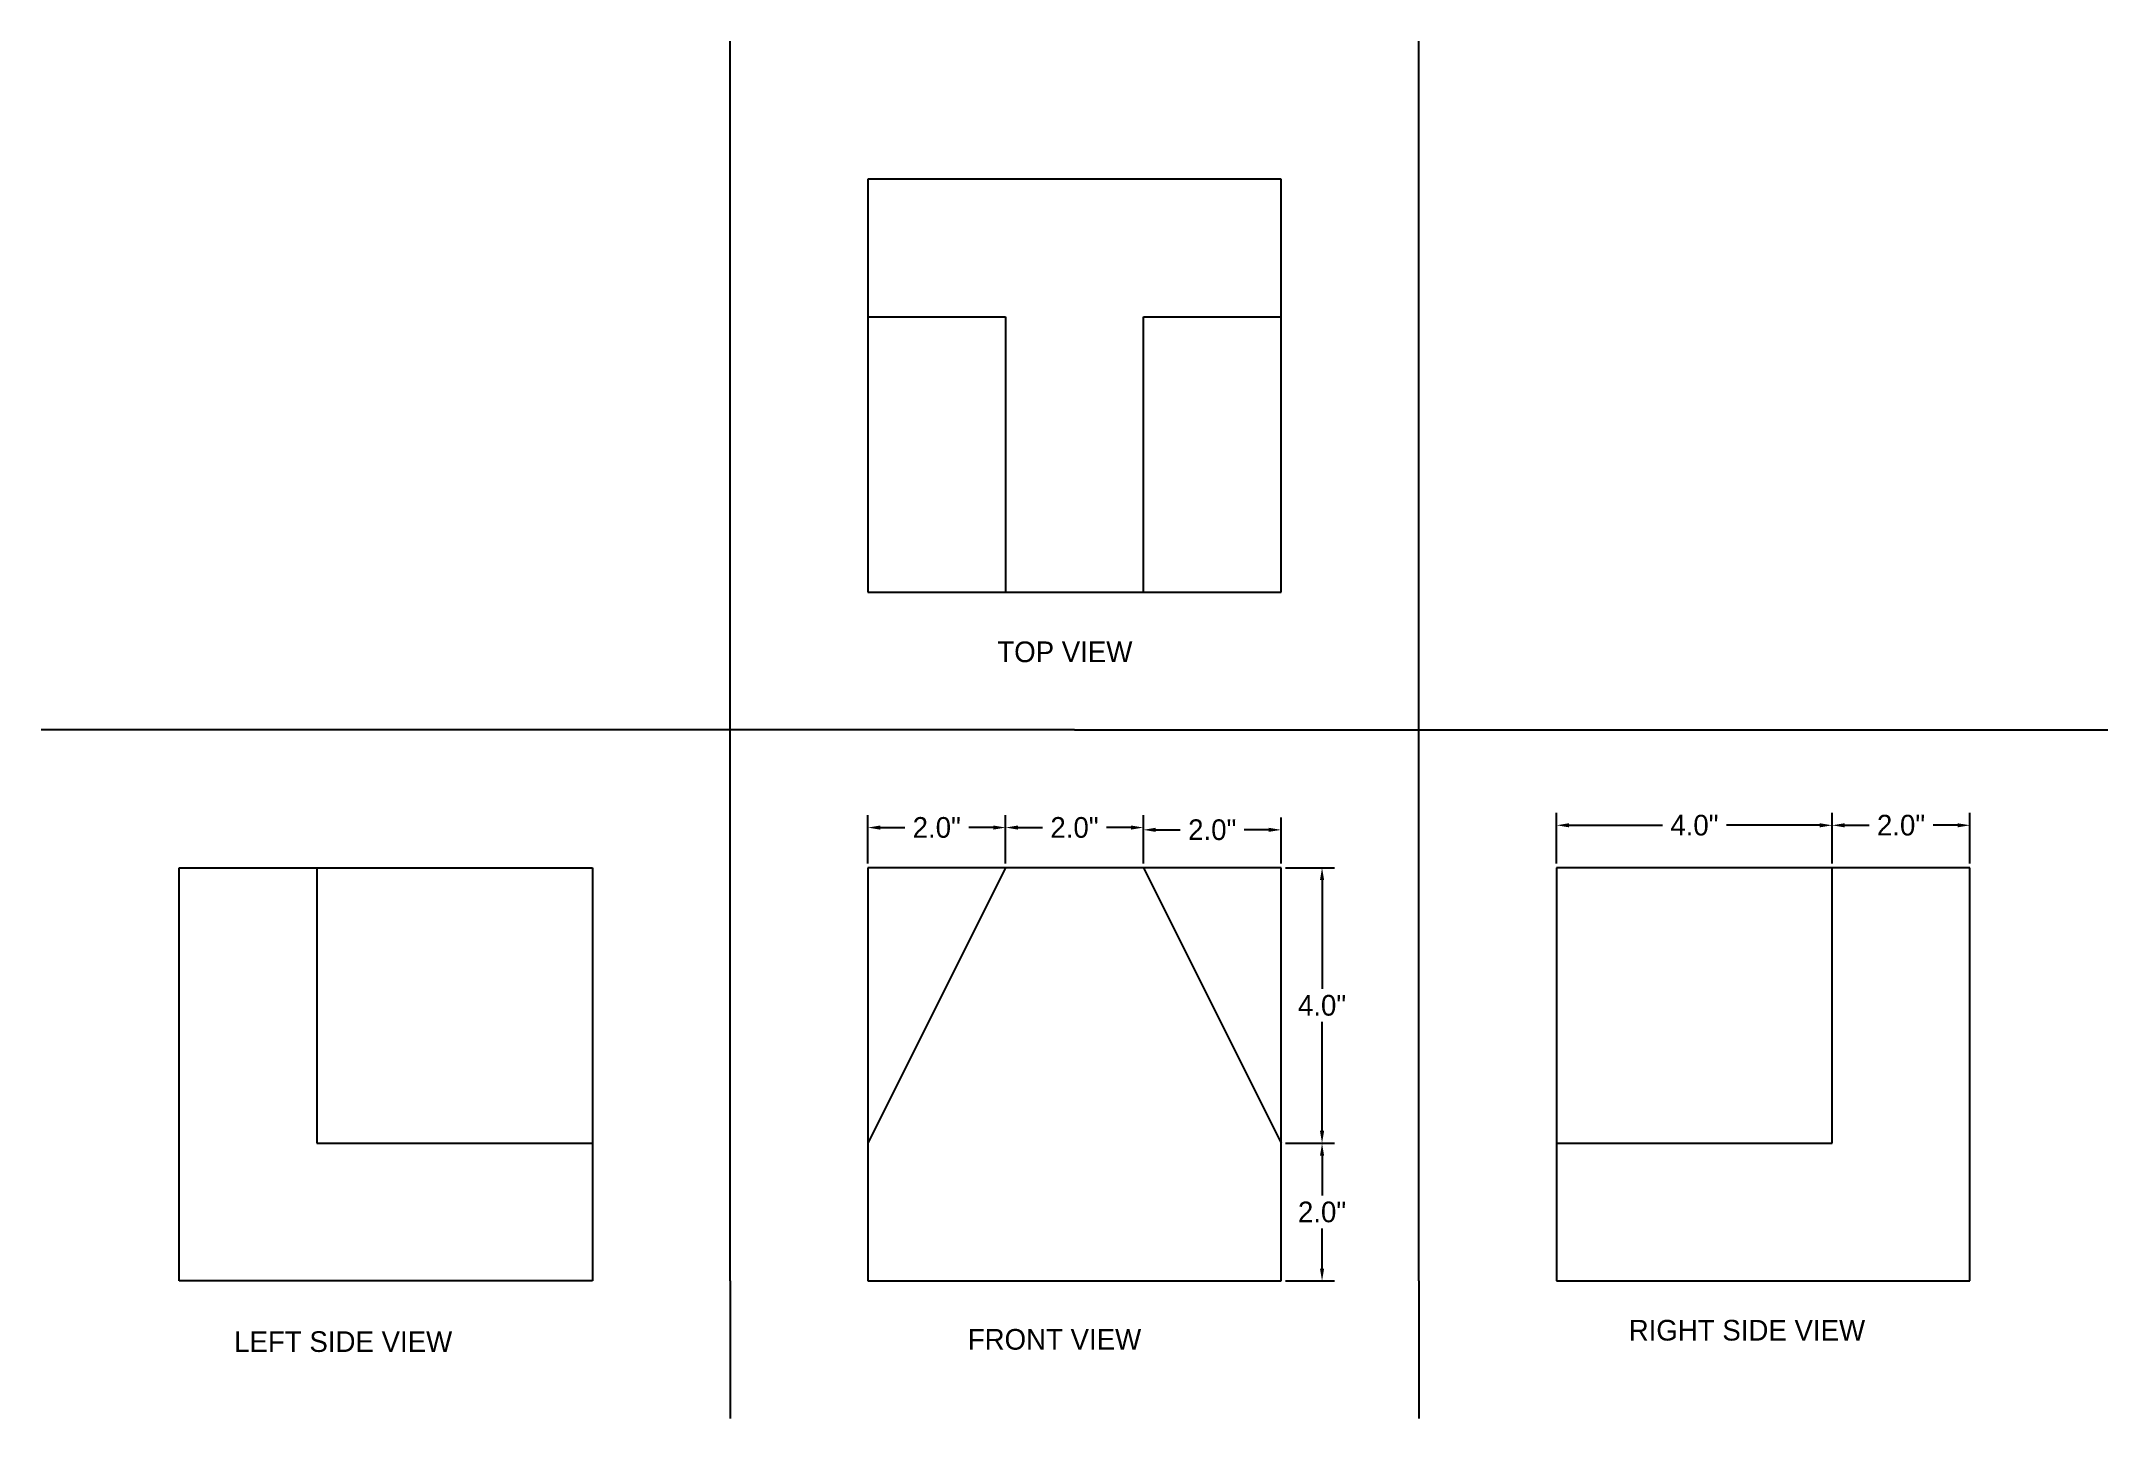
# Model space of a CAD drawing. Header units: inches. Extents: x 41.1 to 71.1, y 13.8 to 33.8.
import ezdxf

# ---------------------------------------------------------------- set-up
doc = ezdxf.new("R2010")
doc.units = ezdxf.units.IN
doc.header["$MEASUREMENT"] = 0
doc.dimstyles.get("Standard").update_dxf_attribs({"dimtxt": 0.18, "dimasz": 0.18, "dimexe": 0.18, "dimexo": 0.0625, "dimgap": 0.09, "dimtad": 0, "dimtih": 1, "dimtoh": 1, "dimdec": 1, "dimzin": 0, "dimdsep": 46, "dimlunit": 3, "dimtxsty": 'Standard', "dimcen": 0.09, "dimclre": 1, "dimclrt": 2, "dimadec": 0, "dimazin": 0, "dimtfac": 1, "dimtdec": 1, "dimtofl": 0, "dimtmove": 0, "dimatfit": 3, "dimfxl": 1, "dimtolj": 1, "dimtzin": 0, "dimarcsym": 0})

# ---------------------------------------------------------------- blocks, each defined once
blk = doc.blocks.new('*D2')
at = {"color": 1, "lineweight": -2}
for p, q in [((53.131, 21.865), (53.131, 22.566)), ((55.131, 21.865), (55.131, 22.566))]:
    blk.add_line(p, q, dxfattribs=at)
at = {"color": 0, "lineweight": -2}
for p, q in [((53.311, 22.386), (53.666, 22.386)), ((54.951, 22.386), (54.596, 22.386))]:
    blk.add_line(p, q, dxfattribs=at)
at = {"color": 0}
for points in [[(53.311, 22.416), (53.311, 22.356), (53.131, 22.386)], [(54.951, 22.416), (54.951, 22.356), (55.131, 22.386)]]:
    blk.add_solid(points, dxfattribs=at)
at = {"layer": 'Defpoints', "color": 0}
for p in [(55.131, 22.386), (53.131, 21.803), (55.131, 21.803)]:
    blk.add_point(p, dxfattribs=at)
at = {"color": 2, "insert": (54.131, 22.386), "char_height": 0.3, "attachment_point": 5}
blk.add_mtext('\\A1;2.0"', dxfattribs=at)
blk = doc.blocks.new('*D3')
at = {"color": 1, "lineweight": -2}
for p, q in [((55.131, 21.865), (55.131, 22.566)), ((57.131, 21.865), (57.131, 22.566))]:
    blk.add_line(p, q, dxfattribs=at)
at = {"color": 0, "lineweight": -2}
for p, q in [((55.311, 22.386), (55.666, 22.386)), ((56.951, 22.386), (56.596, 22.386))]:
    blk.add_line(p, q, dxfattribs=at)
at = {"color": 0}
for points in [[(55.311, 22.416), (55.311, 22.356), (55.131, 22.386)], [(56.951, 22.416), (56.951, 22.356), (57.131, 22.386)]]:
    blk.add_solid(points, dxfattribs=at)
at = {"layer": 'Defpoints', "color": 0}
for p in [(55.131, 22.386), (55.131, 21.803), (57.131, 21.803)]:
    blk.add_point(p, dxfattribs=at)
at = {"color": 2, "insert": (56.131, 22.386), "char_height": 0.3, "attachment_point": 5}
blk.add_mtext('\\A1;2.0"', dxfattribs=at)
blk = doc.blocks.new('*D4')
at = {"color": 1, "lineweight": -2}
for p, q in [((57.131, 21.865), (57.131, 22.533)), ((59.131, 21.865), (59.131, 22.533))]:
    blk.add_line(p, q, dxfattribs=at)
at = {"color": 0, "lineweight": -2}
for p, q in [((57.311, 22.353), (57.666, 22.353)), ((58.951, 22.353), (58.596, 22.353))]:
    blk.add_line(p, q, dxfattribs=at)
at = {"color": 0}
for points in [[(57.311, 22.383), (57.311, 22.323), (57.131, 22.353)], [(58.951, 22.383), (58.951, 22.323), (59.131, 22.353)]]:
    blk.add_solid(points, dxfattribs=at)
at = {"layer": 'Defpoints', "color": 0}
for p in [(57.131, 22.353), (57.131, 21.803), (59.131, 21.803)]:
    blk.add_point(p, dxfattribs=at)
at = {"color": 2, "insert": (58.131, 22.353), "char_height": 0.3, "attachment_point": 5}
blk.add_mtext('\\A1;2.0"', dxfattribs=at)
blk = doc.blocks.new('*D5')
at = {"color": 1, "lineweight": -2}
for p, q in [((63.131, 21.865), (63.131, 22.599)), ((67.131, 21.865), (67.131, 22.599))]:
    blk.add_line(p, q, dxfattribs=at)
at = {"color": 0, "lineweight": -2}
for p, q in [((63.311, 22.419), (64.666, 22.419)), ((66.951, 22.419), (65.596, 22.419))]:
    blk.add_line(p, q, dxfattribs=at)
at = {"color": 0}
for points in [[(63.311, 22.449), (63.311, 22.389), (63.131, 22.419)], [(66.951, 22.449), (66.951, 22.389), (67.131, 22.419)]]:
    blk.add_solid(points, dxfattribs=at)
at = {"layer": 'Defpoints', "color": 0}
for p in [(67.131, 22.419), (63.131, 21.803), (67.131, 21.803)]:
    blk.add_point(p, dxfattribs=at)
at = {"color": 2, "insert": (65.131, 22.419), "char_height": 0.3, "attachment_point": 5}
blk.add_mtext('\\A1;4.0"', dxfattribs=at)
blk = doc.blocks.new('*D6')
at = {"color": 1, "lineweight": -2}
for p, q in [((67.131, 21.865), (67.131, 22.599)), ((69.131, 21.865), (69.131, 22.599))]:
    blk.add_line(p, q, dxfattribs=at)
at = {"color": 0, "lineweight": -2}
for p, q in [((67.311, 22.419), (67.666, 22.419)), ((68.951, 22.419), (68.596, 22.419))]:
    blk.add_line(p, q, dxfattribs=at)
at = {"color": 0}
for points in [[(67.311, 22.449), (67.311, 22.389), (67.131, 22.419)], [(68.951, 22.449), (68.951, 22.389), (69.131, 22.419)]]:
    blk.add_solid(points, dxfattribs=at)
at = {"layer": 'Defpoints', "color": 0}
for p in [(67.131, 22.419), (67.131, 21.803), (69.131, 21.803)]:
    blk.add_point(p, dxfattribs=at)
at = {"color": 2, "insert": (68.131, 22.419), "char_height": 0.3, "attachment_point": 5}
blk.add_mtext('\\A1;2.0"', dxfattribs=at)
blk = doc.blocks.new('*D7')
at = {"color": 1, "lineweight": -2}
for p, q in [((59.193, 21.803), (59.905, 21.803)), ((59.193, 17.803), (59.905, 17.803))]:
    blk.add_line(p, q, dxfattribs=at)
at = {"color": 0, "lineweight": -2}
for p, q in [((59.725, 21.623), (59.725, 20.043)), ((59.725, 17.983), (59.725, 19.563))]:
    blk.add_line(p, q, dxfattribs=at)
at = {"color": 0}
for points in [[(59.695, 21.623), (59.755, 21.623), (59.725, 21.803)], [(59.695, 17.983), (59.755, 17.983), (59.725, 17.803)]]:
    blk.add_solid(points, dxfattribs=at)
at = {"layer": 'Defpoints', "color": 0}
for p in [(59.131, 21.803), (59.131, 17.803), (59.725, 17.803)]:
    blk.add_point(p, dxfattribs=at)
at = {"color": 2, "insert": (59.725, 19.803), "char_height": 0.3, "attachment_point": 5}
blk.add_mtext('\\A1;4.0"', dxfattribs=at)
blk = doc.blocks.new('*D8')
at = {"color": 1, "lineweight": -2}
for p, q in [((59.193, 17.803), (59.905, 17.803)), ((59.193, 15.803), (59.905, 15.803))]:
    blk.add_line(p, q, dxfattribs=at)
at = {"color": 0, "lineweight": -2}
for p, q in [((59.725, 17.623), (59.725, 17.043)), ((59.725, 15.983), (59.725, 16.563))]:
    blk.add_line(p, q, dxfattribs=at)
at = {"color": 0}
for points in [[(59.695, 17.623), (59.755, 17.623), (59.725, 17.803)], [(59.695, 15.983), (59.755, 15.983), (59.725, 15.803)]]:
    blk.add_solid(points, dxfattribs=at)
at = {"layer": 'Defpoints', "color": 0}
for p in [(59.131, 17.803), (59.131, 15.803), (59.725, 15.803)]:
    blk.add_point(p, dxfattribs=at)
at = {"color": 2, "insert": (59.725, 16.803), "char_height": 0.3, "attachment_point": 5}
blk.add_mtext('\\A1;2.0"', dxfattribs=at)

msp = doc.modelspace()

# ---------------------------------------------------------------- linework, layer by layer
for p, q in [((51.131, 15.803), (51.131, 33.803)), ((61.131, 15.803), (61.131, 33.803)), ((59.131, 31.803), (53.131, 31.803)), ((53.131, 31.803), (53.131, 29.803)), ((59.131, 29.803), (59.131, 31.803)), ((53.131, 29.803), (53.131, 25.803)), ((53.131, 29.803), (55.131, 29.803)), ((55.131, 29.803), (55.131, 25.803)), ((57.131, 25.803), (57.131, 29.803)), ((57.131, 29.803), (59.131, 29.803)), ((59.131, 25.803), (59.131, 29.803)), ((53.131, 25.803), (55.131, 25.803)), ((55.131, 25.803), (57.131, 25.803)), ((57.131, 25.803), (59.131, 25.803)), ((56.131, 23.803), (41.131, 23.803)), ((56.131, 23.803), (71.131, 23.803)), ((43.131, 15.803), (43.131, 21.803)), ((43.131, 21.803), (45.131, 21.803)), ((45.131, 21.803), (49.131, 21.803)), ((45.131, 21.803), (45.131, 17.803)), ((49.131, 21.803), (49.131, 17.803)), ((55.131, 21.803), (53.131, 21.803)), ((53.131, 21.803), (53.131, 17.803)), ((55.131, 21.803), (53.131, 17.803)), ((57.131, 21.803), (55.131, 21.803)), ((59.131, 21.803), (57.131, 21.803)), ((57.131, 21.803), (59.131, 17.803)), ((59.131, 17.803), (59.131, 21.803)), ((67.131, 21.803), (63.131, 21.803)), ((63.131, 21.803), (63.131, 17.803)), ((69.131, 21.803), (67.131, 21.803)), ((67.131, 17.803), (67.131, 21.803)), ((69.131, 15.803), (69.131, 21.803)), ((45.131, 17.803), (49.131, 17.803)), ((49.131, 17.803), (49.131, 15.803)), ((53.131, 17.803), (53.131, 15.803)), ((59.131, 15.803), (59.131, 17.803)), ((63.131, 17.803), (63.131, 15.803)), ((63.131, 17.803), (67.131, 17.803)), ((49.131, 15.803), (43.131, 15.803)), ((51.131, 15.803), (51.131, 13.803)), ((53.131, 15.803), (59.131, 15.803)), ((61.131, 15.803), (61.131, 13.803)), ((63.131, 15.803), (69.131, 15.803))]:
    msp.add_line(p, q)

# ---------------------------------------------------------------- texts
at = {"char_height": 0.3, "attachment_point": 1}
for s, insert, width in [('TOP VIEW', (55.01, 25.088), 3.56117), ('LEFT SIDE VIEW', (43.931, 15.072), 4.91309), ('FRONT VIEW', (54.581, 15.105), 3.03359), ('RIGHT SIDE VIEW', (64.177, 15.237), 4.48443)]:
    msp.add_mtext(s, dxfattribs=dict(at, insert=insert, width=width))

# ---------------------------------------------------------------- dimensions: what is measured, and where the dimension line sits
for base, p1, p2, picture, middle in [((55.131, 22.386), (53.131, 21.803), (55.131, 21.803), '*D2', (54.131, 22.386)), ((55.131, 22.386), (57.131, 21.803), (55.131, 21.803), '*D3', (56.131, 22.386)), ((57.131, 22.353), (59.131, 21.803), (57.131, 21.803), '*D4', (58.131, 22.353)), ((67.131, 22.419), (63.131, 21.803), (67.131, 21.803), '*D5', (65.131, 22.419)), ((67.131, 22.419), (69.131, 21.803), (67.131, 21.803), '*D6', (68.131, 22.419))]:
    dim = msp.add_linear_dim(base=base, p1=p1, p2=p2, dimstyle='Standard', override={"dimtxt": 0.3})
    dim.commit()
    dim.dimension.update_dxf_attribs({"geometry": picture, "text_midpoint": middle})
for base, p1, p2, picture, middle in [((59.725, 17.803), (59.131, 21.803), (59.131, 17.803), '*D7', (59.725, 19.803)), ((59.725, 15.803), (59.131, 17.803), (59.131, 15.803), '*D8', (59.725, 16.803))]:
    dim = msp.add_linear_dim(base=base, p1=p1, p2=p2, angle=90, dimstyle='Standard', override={"dimtxt": 0.3})
    dim.commit()
    dim.dimension.update_dxf_attribs({"geometry": picture, "text_midpoint": middle})

doc.saveas('drawing.dxf')
